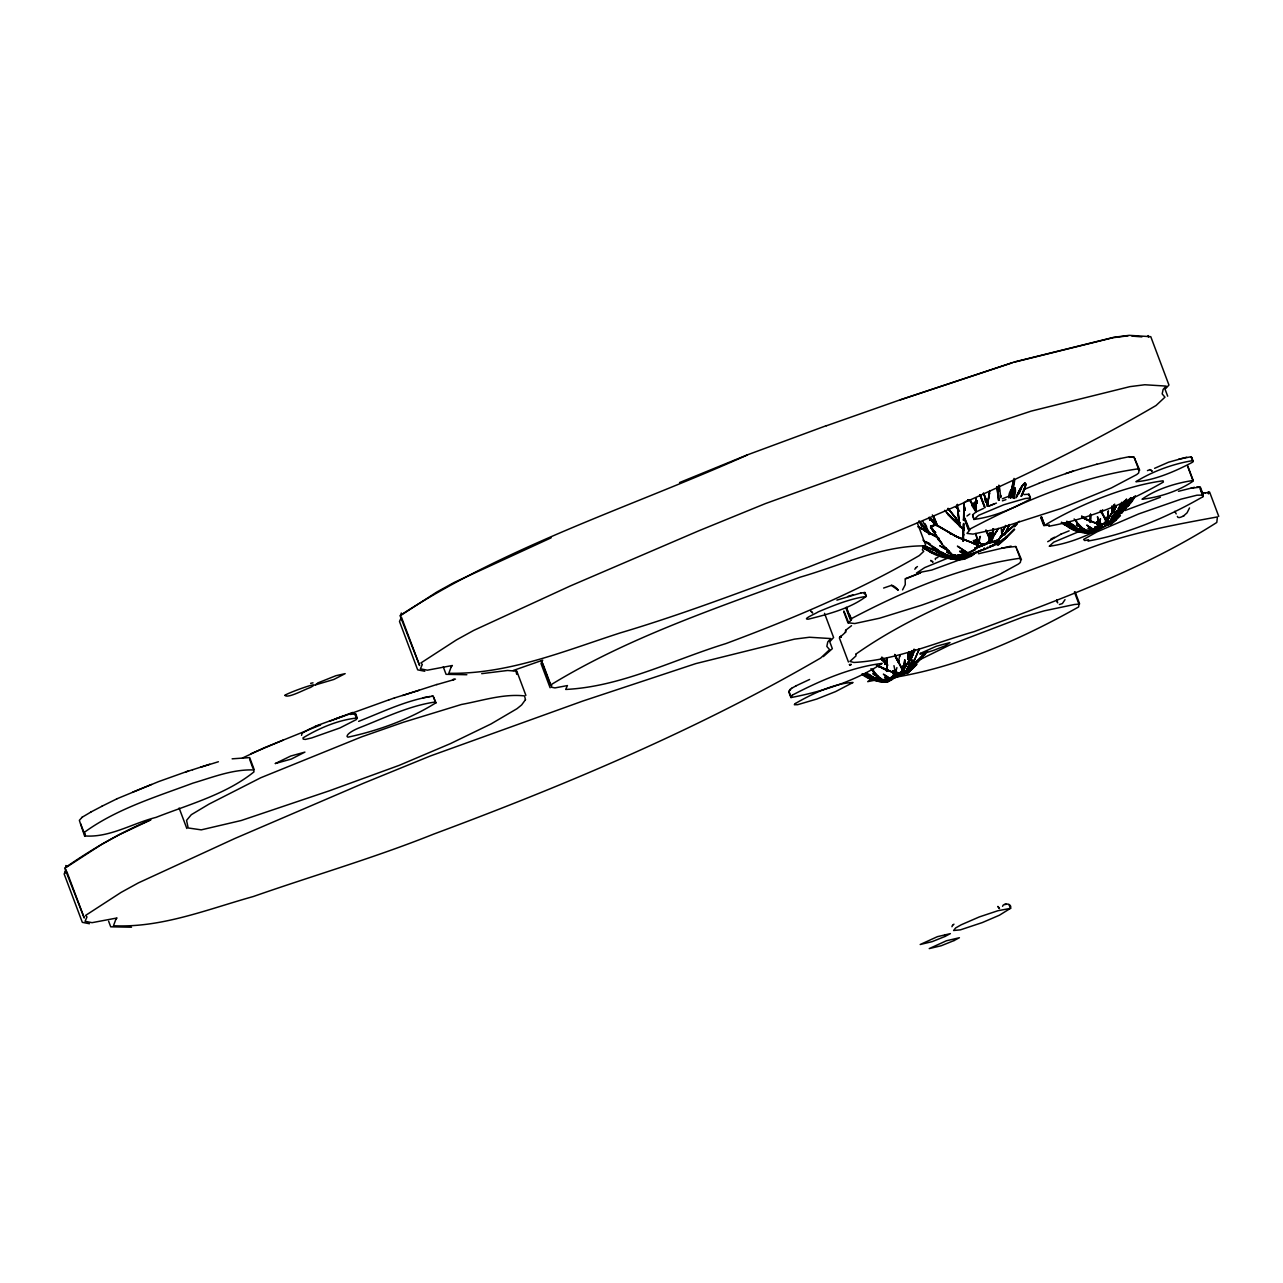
<?xml version="1.0" encoding="UTF-8"?>
<svg xmlns="http://www.w3.org/2000/svg" width="1283" height="1283" viewBox="0 0 1283 1283"><rect width="100%" height="100%" fill="white"/><g stroke="black" fill="none" stroke-linecap="round" stroke-linejoin="round"><path stroke-width="1.5" d="M1066.077 524.138C1067.28 528.436 1077.896 532.365 1083.606 532.637M895.823 677.071L891.076 678.915A86.971 54.303 -26 0 1 886.441 680.551L893.433 678.13A84.037 52.475 -26 0 0 896.833 676.799M908.989 652.213L908.861 664.145M978.704 551.209L976.315 552.107M1099.403 527.874L1093.709 530.12M908.508 655.292L908.54 652.213L908.364 658.58M975.994 511.564L976.106 497.788M1090.47 522.245L1090.614 514.178L1090.229 522.438L1090.55 514.226L1090.518 515.285M886.906 671.201L887.098 657.714M963.453 541.041L963.758 523.737M1016.489 548.049L1015.462 546.59M1134.749 458.608L1133.514 457.021L1129.088 456.78M886.569 671.378L887.13 659.029M962.875 541.33L963.357 523.929M963.084 540.159L963.661 523.48M963.741 519.647L964.126 502.407L963.485 520.385L963.533 519.054M963.838 520.224L964.287 502.391M1148.221 336.771L1148.109 335.585L1148.878 336.836M908.22 659.302L908.139 653.56L908.733 659.205L911.604 652.165M908.701 659.27L908.733 658.291M886.938 664.241L887.034 663.135L886.665 671.394M849.587 664.931L851.11 664.69M1002.568 906.295C1003.017 903.024 1012.095 902.863 1010.683 908.284M1080.911 530.12C1094.72 536.695 1067.761 526.206 1062.356 522.582M1008.791 497.836C1008.262 488.422 1018.83 481.189 1014.324 497.05M908.22 659.542L908.653 652.213M908.572 653.015L909.326 667.449L907.546 669.999M951.938 926.711L952.563 925.316M961.576 554.978L958.738 556.116L953.798 555.699L948.329 551.722L938.13 539.293L930.592 527.265L930.961 525.918L936.045 524.522L955.627 536.134L976.908 544.553L976.972 546.638M899.559 656.768L899.88 655.421L898.132 662.541M1102.129 512.655L1102.338 511.564M1111.8 511.66L1111.928 509.624M1112.249 511.676L1112.377 509.64M877.347 679.076C890.45 684.914 865.72 679.621 862.128 673.976M1082.595 530.569L1083.413 530.504M998.864 539.967C997.244 544.184 999.505 537.048 1002.392 535.845L1017.018 522.758M975.08 552.348L973.572 554.673L970.525 555.892M904.451 665.957L903.697 671.843L904.788 660.104L903.521 671.747L906.856 670.72A36.405 16.487 6.7 0 1 903.697 671.843L902.703 671.987M992.914 532.028L993.186 528.676L992.16 542.132L986.098 543.671M1102.819 523.961A35.299 15.989 6.7 0 0 1105.513 523.368L1107.261 522.887L1108.191 511.099M1107.887 517.049L1108.352 511.147L1107.261 522.887L1102.867 523.817M904.643 660.039L904.419 665.973L904.82 660.087M845.433 632.343L845.609 630.306L851.527 625.687M1107.935 517.033L1107.101 522.79L1107.903 522.534A75.039 17.946 28.5 0 0 1109.394 522.614L1124.373 509.014L1134.124 496.81M901.949 672.324L902.43 666.406L901.949 672.324A35.299 15.989 6.7 0 1 899.255 672.917M963.517 529.141L963.565 527.313M990.139 533.006L989.177 542.966L990.059 532.83L989.033 542.757L984.574 543.992M1090.518 519.022L1090.213 519.182M899.303 672.773L901.869 672.212L902.414 666.406M907.338 671.827L907.482 673.302A21.474 3.416 49.9 0 1 906.728 673.511L906.873 671.907L901.692 674.826A21.474 8.949 8 0 0 904.547 673.735L907.289 671.795L902.59 674.409A21.474 11.659 27.8 0 0 905.413 673.463L907.979 671.506M997.067 543.334L997.757 545.018A37.319 5.95 49.9 0 0 998.623 544.65L999.698 542.051M1013.875 481.895L1013.185 481.333L1010.266 497.579M1109.859 523.48C1110.02 526.11 1113.82 517.562 1112.842 515.173M1110.292 524.555A21.474 3.416 49.9 0 0 1111.046 524.346L1111.174 523.127M902.831 672.084L903.312 666.166L902.831 672.084L901.869 672.212M989.033 542.757L990.46 542.388L991.502 532.445L990.684 542.565L991.727 532.589M1013.618 496.89L1013.795 487.508M1106.267 523.031L1107.021 517.306M980.42 536.39C978.368 539.389 978.704 545.131 983.339 543.976M1103.653 523.721C1107.197 521.572 1100.381 526.11 1099.515 523.095A1.732 1.379 -41.7 0 1 1099.515 522.277L1100.477 518.669L1099.723 522.935L1102.113 523.961M1011.822 497.243L1014.725 480.163M993.379 532.108L991.871 541.971L990.46 542.388M1013.939 480.131L1011.068 497.179M1014.42 487.7L1012.143 489.545L1012.175 488.374M903.521 671.747L904.274 665.893M993.154 531.964L991.871 541.971L997.949 540.079L996.314 540.736A63.669 28.835 6.7 0 1 992.16 542.132M906.247 673.046L907.37 672.067M1013.073 488.534L1011.341 489.416L1012.736 488.615M972.658 514.788L973.893 519.487M974.102 519.407L978.544 515.349L1003.835 504.748L1025.245 498.51L1029.72 498.029L1029.976 499.263C1012.784 508.758 993.732 516.824 974.102 519.407L972.658 515.541M1011.613 489.288L1012.079 488.47M1014.645 488.149L1014.677 488.133M1021.493 496.232C1031.115 476.362 1022.022 481.895 1016.601 496.842M886.858 680.231L887.499 679.397L886.377 680.215M996.49 543.495L996.586 544.281M1090.919 530.841L1089.54 531.435M894.796 677.312L893.706 677.28L894.844 676.991M954.44 557.913L958 555.699A37.319 15.749 -64.4 0 0 959.059 555.058M1012.191 492.095L1013.859 481.895M945.17 934.617L945.09 935.451A2.39 1.957 77.6 0 1 945.09 934.649M1085.161 532.108L1084.263 532.477L1086.733 531.162A17.497 4.394 -47.3 0 0 1087.984 530.408A21.474 9.061 -64.4 0 1 1087.278 530.809L1085.594 531.723A17.224 4.33 -47.3 0 1 1084.151 532.22L1087.326 532.718L1084.392 532.493A21.474 7.73 -72.5 0 0 1085.979 532.798L1087.326 532.461M1098.36 528.355L1097.687 528.371M1134.701 458.849L1139.063 470.444L1138.63 473.01L1136.754 474.55L1111.319 487.973L1060.945 508.533L997.901 528.772L972.979 534.113L966.949 533.391L969.772 530.12L964.688 517.915M1191.426 458.159L1191.586 457.261L1192.885 462.024C1175.693 471.23 1154.01 480.548 1135.904 481.702C1152.182 471.535 1173.031 463.804 1192.581 460.661L1193.03 461.174M1010.731 497.9L1014.019 478.431M1010.346 497.82L1013.313 480.868M1081.12 530.777L1064.633 523.56L1070.07 526.255L1065.483 524.522L1066.526 524.057M1013.378 497.628L1015.013 488.342M987.685 503.529L989.578 492.961L987.381 505.197M986.98 506.256L989.786 490.603M1109.33 522.79L1112.313 519.374A1.732 0.834 -67.9 0 0 1112.473 518.508M931.65 526.495C928.732 527.393 935.692 524.025 937.183 525.661L958.353 537.497L977.309 544.666C980.036 546.269 974.182 549.685 976.09 548.771M1012.576 493.955L1012.928 492.095M935.515 524.378L931.041 526.72M930.64 526.848L930.961 525.918M910.433 660.071L913.865 649.406L910.272 660.569M1011.036 494.388L1011.469 491.934M1065.788 524.635L1075.154 530.2L1084.007 532.269M65.609 873.033L65.401 871.414L66.075 872.392M1065.483 524.33L1066.333 524.106M1113.307 516.921L1110.196 522.47L1110.629 521.491M1010.956 497.772L1011.533 494.516M1112.249 521.491L1111.848 522.678A24.65 4.025 21.6 0 1 1111.158 523.063L1108.977 524.506A21.474 11.659 27.8 0 1 1106.908 525.276M1101.696 513.585L1102.658 509.736M911.379 651.956L908.508 658.804L911.812 650.625M790.055 689.308L788.756 691.826L790.937 697.631M898.501 661.531L898.758 660.52L898.693 661.483M915.42 649.839L911.876 656.126L912.229 655.036C913.849 658.564 898.629 669.758 904.788 671.586M1113.836 511.628L1115.809 506.079L1115.44 507.17C1116.354 509.351 1100.14 524.122 1110.292 522.518A77.654 18.571 28.5 0 0 1111.88 522.245L1109.923 523.207M979.522 539.838L979.266 540.817A3.079 2.47 -41.4 0 0 979.266 542.212L981.222 544.265L985.745 543.527M1099.884 521.539L1099.723 522.117A1.796 1.443 -41.4 0 0 1099.723 522.935L1099.788 521.283L1099.515 522.277M896.913 667.625L895.935 671.234A1.732 1.379 -41.7 0 0 895.951 672.051L897.298 673.078L899.944 672.645M910.657 660.633L914.298 649.439M913.576 650.866L913.977 649.406M980.084 536.663L978.897 541.089A2.951 2.374 -41.7 0 0 978.913 542.484L979.378 539.389L978.897 541.089M1090.422 531.274L1091.945 530.376M1107.582 522.646L1107.037 521.283A1.844 0.802 -55 0 1 1107.405 520.497L1115.809 506.079M908.877 665.027L908.893 667.465A1.732 0.834 -67.9 0 1 908.749 668.331L906.873 671.907M1134.477 497.002C1130.018 508.421 1115.007 512.206 1110.934 523.111M931.041 519.118L935.034 522.438L932.18 519.519L929.373 519.23M997.533 540.656L995.704 541.586A128.316 30.68 28.5 0 1 993.443 541.827M865.047 675.644L873.162 679.749L883.762 681.674L881.229 681.786L883.714 679.765A21.474 9.061 -64.4 0 0 884.34 679.397M922.605 546.911L925.925 549.316L922.766 546.253M895.935 671.234C896.32 669.357 896.015 673.174 896.159 671.073A1.796 1.443 -41.4 0 0 896.159 671.875L898.533 672.917M911.988 654.619L912.983 651.171L910 660.537M998.302 540.752L997.244 541.394A132.791 31.754 28.5 0 0 999.425 541.169M955.659 559.452L956.027 558.73C960.325 559.212 955.514 560.062 953.654 559.131C945.924 558.362 938.178 556.694 931.394 552.7C906.696 538.748 952.387 564.247 954.889 557.319M1070.808 527.505C1050.552 517.257 1075.876 531.996 1079.244 529.959M884.388 681.69L891.605 679.557M959.139 558.987L958.465 559.709L971.472 555.331M1009.753 496.393L1011.549 490.282L1009.256 496.906M1087.952 532.734L1095.169 530.601M1028.517 495.398L1028.79 494.58M1105.369 525.372L1105.144 526.11C1087.952 535.604 1068.899 543.671 1049.269 546.253L1053.712 542.196L1079.003 531.579M996.955 544.826L998.382 542.132M864.213 593.788L864.469 592.971M974.487 508.228L974.422 502.904L976.812 501.172M891.043 679.878L893.577 677.536M911.155 658.436L912.357 654.763M1070.343 526.928L1069.717 526.543M912.341 656.222L912.646 655.084M938.13 539.293L938.739 540.175M1087.904 530.633L1083.477 530.168L1074.128 518.925M886.104 680.664L889.151 679.252M968.376 554.577L966.516 555.555L967.286 554.817M1113.371 512.959L1115.889 505.598M909.855 660.36L913.079 651.203M1025.903 484.172L1021.284 496.104M1116.771 511.468L1117.044 510.698L1116.723 511.564M1065.018 599.658L1062.372 603.555L1059.421 604.518M1189.517 507.94L1187.064 512.831L1183.295 516.167C1186.134 514.114 1177.922 520.016 1177.345 516.391M862.32 674.088L873.162 679.749M933.96 553.406L937.199 554.737L922.958 546.895M1021.172 496.313C1030.393 478.174 1023.481 479.184 1015.847 497.964M1069.589 527.121L1070.214 527.313M872.232 669.662C873.065 673.719 882.014 681.914 883.506 679.621M1024.251 483.418L1023.738 484.06L1025.053 483.049M1115.312 517.322L1121.855 502.198L1119.321 508.084L1121.31 503.433M789.221 691.12L791.579 688.329M888.381 679.332L886.024 679.509M66.075 869.617L64.15 873.98L82.32 922.349L89.441 923.728M541.971 661.386L541.009 663.568L550.102 687.752M911.363 666.919L919.398 648.781L911.748 666.278L908.621 668.635A1.684 0.834 -46.5 0 0 907.947 669.277L907.482 670.095M1004.669 535.043L1009.368 524.522M1114.927 517.963L1120.524 505.406M908.556 658.869L910.016 655.597M958 556.164L958.882 555.395M914.474 659.895L911.523 666.262L911.988 665.38M1118.054 510.939L1115.087 517.306L1115.552 516.424M913.159 660.504L911.315 664.947M1009.609 524.747L1005.92 532.621M1006.321 531.082L1005.535 532.589L1009.224 524.747M998.399 539.453L1001.526 536.102A2.855 1.363 -68 0 0 1001.782 534.642L1001.702 528.949M880.828 681.449L881.998 681.257L880.828 681.449A21.474 7.73 -72.5 0 0 882.415 681.754L888.109 679.926M959.668 557.672L955.755 559.099A37.319 13.439 -72.5 0 1 953.67 558.843L953.365 557.929L957.038 556.277A30.295 7.602 -47.3 0 0 959.187 555.01M942.251 543.992L939.044 539.501M1075.795 520.706L1077.928 524.282L1075.844 520.834M908.011 671.089L908.059 670.255M880.635 681.417L885.847 680.631L885.062 680.904M958.898 557.512L952.82 558.554L954.167 558.233M840.814 637.234C837.735 636.432 842.546 638.068 840.221 636.56A1.748 1.315 76.1 0 0 840.702 637.186M1110.501 524.218L1110.821 522.566M1086.14 530.537L1085.466 531.771M850.148 664.674L849.346 664.61L851.27 664.369M1085.899 531.002L1087.487 530.665M902.735 669.983L894.668 654.587L902.735 669.983A1.716 1.139 -36 0 1 902.767 670.656L900.393 672.757L902.286 670.993A1.812 1.203 -35.4 0 0 902.334 670.063L896.031 657.137L898.196 661.483M986.21 530.136L990.508 538.956A2.919 1.941 -36 0 1 990.572 540.111C987.702 544.217 983.772 546.35 989.899 540.255A3.047 2.021 -35.8 0 0 989.818 539.101L985.633 530.264M1105.721 522.309L1105.85 522.037A1.812 1.203 -35.4 0 0 1105.898 521.106L1100.798 510.538L1106.299 521.026A1.716 1.139 -36 0 1 1106.331 521.7L1103.957 523.801L1106.106 522.229M1004.733 527.056L1002.52 531.916M1113.099 512.318L1114.542 509.495L1113.115 512.302M883.089 680.038L881.565 679.332M956.91 556.164L958.337 555.427M991.101 542.468L995.688 542.244A37.319 4.635 10.2 0 0 997.404 541.843L998.639 541.121M1086.669 531.13L1081.361 528.42L1086.877 530.649M948.426 557.736L949.34 557.864M996.699 542.677L998.896 540.961M905.83 671.57L908.717 665.925L905.766 671.522L904.451 671.586A75.039 17.946 28.5 0 0 905.83 671.57L908.813 665.973M1112.281 516.985L1109.394 522.614L1112.313 516.969M909.166 665.893L906.712 671.474A77.654 18.571 28.5 0 0 908.316 671.185L906.616 671.426L909.631 665.829M1023.321 484.493L1016.697 496.81M880.635 680.856L863.796 674.345M1097.19 529.254L1094.607 530.921M904.323 668.571L903.36 670.303L912.614 654.891L911.956 656.126M997.757 529.27C997.212 531.755 986.787 541.891 994.02 541.699M997.885 529.205L991.759 539.405L992.657 541.843M1107.742 519.952L1106.94 521.347L1116.194 505.919L1115.488 507.138M906.712 671.474L909.743 665.861L906.616 671.426M1084.376 531.9L1086.653 530.649M952.74 557.544L951.2 558.073L948.666 556.341M1088.369 531.852L1085.097 531.723M1113.355 516.905L1110.196 522.47L1111.992 522.213M851.511 619.545L850.789 618.951C903.457 591.222 960.245 566.749 1019.472 558.33L1020.803 559.885L1020.37 562.435L1018.494 563.991L999.601 574.351L953.51 593.869L921.419 605.255L879.641 618.198L854.735 623.554L848.688 622.832L851.511 619.545L849.651 614.573M914.811 569.251L915.773 568.128M866.009 672.821L876.417 679.445L880.523 680.503M1084.087 531.547C1078.394 532.589 1053.183 511.757 1077.848 528.756M453.701 679.814C450.558 680.327 454.872 678.418 455.481 679.172M866.169 596.419C850.276 608.511 828.128 614.204 808.402 619.16C801.266 619.577 815.924 613.595 818.185 611.879C833.661 605.416 849.522 598.888 866.169 596.419L864.71 592.538M1110.837 521.924L1111.736 521.507M1085.643 531.467L1085.578 530.986M1000.05 537.689L1000.788 536.134A2.967 1.427 -67.9 0 0 1000.932 535.62M912.63 654.875L903.841 669.437A1.844 0.802 -55 0 0 903.457 670.239L904.066 671.602M1081.777 530.424L1083.91 531.531M1111.912 508.87L1114.686 504.155L1111.88 508.902M1082.018 530.472L1083.526 530.537L1077.736 530.248M953.654 559.131L954.087 558.426L949.244 555.78L954.584 558.859M1083.477 530.649L1083.606 531.13A21.474 7.73 -72.5 0 1 1082.884 530.729L1083.012 530.344M992.817 537.208L992.24 538.138A3.159 1.379 -55 0 0 991.759 539.405L991.599 539.501A3.047 1.315 -55.1 0 1 992.24 538.138L998.222 528.339M1112.072 508.501L1113.965 505.39M1113.836 520.305L1113.067 521.09L1113.612 520.273M955.065 555.972L956.91 555.411M879.673 667.048L878.679 666.39L895.021 673.318L894.139 675.868L894.989 673.527A1.652 0.898 -38.1 0 0 894.604 673.174L876.497 665.059M992.4 538.042L992.978 537.128M1083.413 531.916L1082.627 531.13M1107.903 519.615L1107.309 520.545M922.974 540.111L938.723 551.321L948.746 556.726L951.312 556.79L923.92 546.414M1083.125 531.852L1081.617 530.537M877.54 679.733L863.972 674.088L875.359 678.675L874.477 678.386M955.61 558.875L956.942 558.779A37.319 22.404 -51.4 0 0 961.208 557.977L965.65 556.437M1085.659 532.67L1087.054 532.237L1086.14 532.301M936.205 525.597L929.245 517.466M943.695 553.839L942.123 553.454L946.469 554.673M1079.757 530.023L1077.303 529.398L1081.361 530.456M1135.359 495.767L1121.599 513.264M1120.075 511.5L1130.243 498.734M1132.151 500.627L1121.342 512.975L1132.889 499.023M945.587 547.649L946.485 548.322M454.278 679.573L453.492 679.653M839.74 637.491L845.689 632.134L845.705 630.242M950.382 556.164L952.387 558.169M953.125 558.41L949.725 557.111L951.312 556.79M878.935 680.615L878.214 679.381M1082.515 531.675L1083.574 531.723L1081.2 530.601L1086.877 532.637L1080.286 530.104L1082.788 531.274M959.459 526.206L957.182 504.588M996.217 541.859L998.511 541.634M892.246 679.124L893.626 678.21M1095.81 530.168L1096.74 529.237L1094.64 530.039A86.971 54.303 -26 0 1 1090.005 531.611L1094.656 529.959M917.778 661.932L925.251 653.528L913.801 665.765M1123.844 502.631L1124.469 501.878L1117.846 508.95M1117.91 512.895L1131.109 497.9M953.301 554.641L951.473 554.593L944.24 546.35M1068.306 522.935L1080.462 530.745M1079.741 529.382L1085.081 532.365L1078.41 529.237M900.682 674.184L899.992 675.002M901.051 671.827C904.194 671.025 897.908 673.816 901.708 671.522M1130.756 497.708L1116.13 513.505M355.134 715.577L355.599 714.118L356.578 719.442L339.915 727.958L311.721 737.917L305.322 739.425L303.237 739.12L302.98 737.901C319.21 728.119 337.974 720.036 357.043 717.983M1126.426 499.119L1120.829 506.288L1125.159 500.771M927.513 651.01L914.025 666.053M1126.731 499.36L1121.037 506.496M948.714 555.812L945.523 555.154L932.308 546.237M942.203 553.342L924.225 545.965L947.431 555.651M913.079 666.23L925.941 652.406M925.091 653.608L924.61 654.282M1097.398 526.688L1098.761 524.442L1081.713 517.049M869.585 674.81L868.832 674.297L876.898 679.701M1111.8 521.556L1113.307 521.09M907.69 669.068L907.402 670.48L925.476 652.277M1124.694 500.643L1119.161 507.33L1124.133 501.685M1115.264 514.339L1122.93 507.282L1129.81 498.718M1123.507 510.009L1133.627 497.612M82.016 817.367L79.338 820.35L84.678 836.243M924.915 653.336L919.943 658.965M999.698 538.186L998.88 539.068M1084.263 532.477L1083.766 531.868M897.346 676.799L893.257 678.611A21.474 18.09 -32 0 1 889.007 679.653L891.877 677.937M936.382 524.795L932.388 514.9M1110.613 522.935L1109.266 523.945M964.88 556.181C962.843 558.795 950.495 558.009 958.241 557.768M987.14 542.645L988.327 542.164L987.236 543.206M883.859 680.984L882.399 681.225A23.559 6.848 -52.7 0 0 883.618 681.337M1088.433 531.996L1091.24 532.317L1087.198 532.381A23.559 6.848 -52.7 0 1 1085.979 532.269L1087.423 532.028M902.558 589.907L905.269 584.631L905.189 579.114L920.665 572.747L905.381 578.649M830.502 640.907L833.597 637.507L824.52 613.322M924.337 545.868L922.349 549.782L923.728 551.401L919.286 555.571C857.958 591.255 792.22 618.871 725.809 643.617C673.078 659.831 621.421 686.694 565.675 689.452L567.439 685.571L554.946 687.913L551.465 687.223L551.738 684.288C628.878 637.314 715.898 608.238 800.335 577.109C840.782 565.482 881.629 545.596 924.337 545.868L928.555 547.905M1165.846 388.428L1168.941 385.028L1150.771 336.675L1129.168 335.344L1113.965 337.269L1014.741 361.87L900.602 399.671L826.348 425.796M1202.845 495.11L1202.652 496.874C1167.61 517.033 1128.126 533.872 1088.064 541.057L1088.642 539.806L1084.648 540.56L1083.606 539.405L1097.125 531.82L1138.743 513.906L1181.242 499.103L1197.039 495.19L1202.845 495.11L1199.942 487.364M951.2 558.073L952.531 557.576M880.042 681.225L877.251 679.172L879.529 680.182M1078.586 529.254L1079.741 529.221M975.834 548.146L976.668 547.135M951.713 558.201L953.285 557.897L948.313 556.132L953.221 557.848M1120.813 513.344L1126.137 507.892M1015.094 524.651L1000.179 536.984M1000.997 536.936L1019.392 521.235M911.636 666.326C938.21 642.526 905.028 673.687 909.118 668.267M917.393 661.803L916.415 662.333M1119.45 511.083L1118.728 511.853L1122.93 507.282M1112.441 519.84L1124.437 509.062M877.187 679.3L882.929 681.305C872.151 675.949 879.416 682.877 883.169 680.118A17.497 4.394 -47.3 0 0 884.404 679.365M880.523 680.856L879.689 681.065L880.956 681.048M977.021 500.963L974.246 502.679L974.374 507.09M954.632 557.56L954.376 556.277L955.194 556.982M881.469 680.631L882.079 680.519A17.224 4.33 -47.3 0 1 880.587 681.177M958.946 520.93L958.048 509.912M884.26 659.414L884.869 664.466L884.452 659.237M1122 508.26L1123.154 507.443M921.611 657.938L922.573 656.848M1120.765 506.224L1121.791 505.197M1123.667 507.218L1124.614 506.127M1006.401 536.791L1014.179 529.029M1006.866 537.304L1014.677 529.51M912.021 668.716L916.575 664.177M912.309 669.004L916.864 664.45M1115.873 520.048L1120.444 515.493M958.93 520.898L957.375 504.347M950.238 557.592L951.248 557.191M879.192 680.872L878.871 679.99M997.949 542.308L993.619 545.371A37.319 15.556 8 0 1 990.043 546.847M972.53 514.868L975.721 512.238M890.514 678.723L891.653 678.21M1047.698 541.715L1060.833 534.241M1094.078 529.767L1095.217 529.254M1014.388 526.736L1017.243 524.041M1082.21 530.825L1080.831 530.184M1113.869 519.904L1110.597 522.406M1094.928 529.526L1094.158 529.719M879.08 677.985A1.716 0.866 31.1 0 0 879.529 678.418L880.876 678.595M972.578 554.593L974.23 554.064M1111.254 522.646L1111.495 521.684M1014.356 526.271L1015.591 524.972M998.11 542.035L992.4 545.387M998.783 542.34L995.079 544.922A37.319 20.271 27.8 0 1 991.551 546.237L989.883 546.606L991.615 545.628M998.912 544.024L1007.155 536.647L998.623 544.65M907.37 672.645L912.181 668.347L907.225 672.998M907.642 672.934L912.47 668.619L907.306 672.837M1110.95 523.689L1115.745 519.39L1110.789 524.041M1111.206 523.993L1116.034 519.679L1110.886 523.881M998.35 543.848L1006.562 536.519M998.799 544.377L1006.834 537.336M907.578 673.142L912.405 668.844M1111.142 524.186L1115.969 519.888M983.612 548.787L984.157 548.306M1010.459 908.364L999.441 915.212L982.265 922.589L960.454 929.838L953.606 930.496L955.594 927.978L961.272 924.754L979.394 916.896L997.933 910.722L1010.459 908.364L1009.015 904.483M823.317 656.607L832.346 648.669L829.54 641.227M999.858 538.058L1002.392 535.845M926.855 528.58L926.15 527.105L930.48 534.305M898.709 675.724L899.415 675.371L897.924 676.237M1115.52 514.515L1118.696 511.773M919.703 521.588L929.79 534.097L919.189 520.914M952.515 925.364L953.959 924.161M1113.403 520.69L1114.221 520.016M935.147 525.052L931.105 526.688M909.679 668.17L908.861 668.796M1113.259 519.214L1111.527 520.337M960.181 555.924L968.457 553.406A37.319 30.984 -60.4 0 0 973.22 550.856L975.176 549.525L963.549 554.513M884.997 679.91L889.841 678.434A21.474 17.834 -60.4 0 0 893.497 676.349L886.97 679.076M1088.561 530.954L1093.405 529.478A21.474 17.834 -60.4 0 0 1097.061 527.393L1089.62 530.344M1112.682 519.31L1112.185 519.679A1.684 0.834 -46.5 0 0 1111.72 520.08M997.773 541.683L997.019 541.57M1108.063 522.951L1109.33 522.951A21.474 2.662 10.2 0 0 1110.549 522.614L1110.116 522.55M984.959 548.322L983.836 548.354M915.517 567.952L917.441 566.557M969.05 529.526C1021.701 501.797 1078.506 477.308 1137.732 468.904L1139.063 470.444M966.965 516.023L969.852 513.954M1101.905 527.04L1102.658 526.704L1099.355 528.179A21.474 14.819 -0.1 0 0 1103.444 526.912L1111.046 522.774M994.983 544.04L995.8 543.447M976.267 511.131L970.237 500.194L967.767 499.969M962.475 556.95L963.052 556.774M886.441 680.551L889.295 680.728L886.537 680.391M435.691 702.94C409.293 719.41 378.357 730.652 347.901 737.18L347.068 736.49C346.843 733.764 353.835 729.819 360.956 727.14C385.076 717.662 409.165 705.778 435.001 702.042L435.691 702.94L433.51 697.134M994.068 544.601L990.38 546.75M1107.454 524.426L1106.7 524.923L1108.688 524.266M903.89 673.383L895.775 677.135M904.29 673.527L899.88 675.868A21.474 14.819 -0.1 0 1 897.875 676.59M950.495 533.824L949.388 532.814L951.088 533.936M1082.9 518.027L1098.184 524.218A1.652 0.898 -38.1 0 1 1098.553 524.571L1097.879 526.768M1083.253 518.091L1082.259 517.434L1083.109 517.899M809.621 679.461L796.118 685.78M81.711 817.479L90.868 812.075M967.735 500.017L969.788 499.953L967.879 500.675M989.818 546.446L991.198 545.628M971.889 555.86L964.816 558.955A37.319 28.867 -85.6 0 1 960.374 559.677L958.93 559.709M1095.409 530.905L1091.272 532.718A21.474 16.615 -85.6 0 1 1087.824 533.167M891.845 679.862L887.708 681.674A21.474 16.615 -85.6 0 1 884.26 682.123M982.906 549.685L974.31 553.711A37.319 31.45 -32 0 1 968.841 555.17L967.045 555.491M1101.536 527.072L1097.751 528.949M897.972 676.029L890.145 679.076M911.074 663.985L949.869 644.948L1023.802 616.722L1044.426 610.804L1074.48 604.485L1078.955 604.149L1078.65 606.923C1022.471 638.405 961.047 665.973 897.202 676.927M1050.889 539.085L1054.53 537.24M958.369 555.17L953.894 557.287M1087.503 530.504L1086.364 531.13M958.642 557.72L957.166 557.528M903.376 673.88L902.206 674.168M1106.042 525.372L1104.166 526.271M901.452 674.89L902.366 674.457M791.467 688.362L796.246 685.747M1005.936 499.632L1002.392 500.851M974.422 502.904L977.149 501.445M90.628 812.155L102.063 806.205M308.578 729.594L302.066 733.202L301.553 735.335M947.576 514.307L963.581 529.815M958.096 555.106L954.023 556.726M975.16 548.194L978.769 546.911A137.89 99.529 -11.8 0 0 985.745 544.217L983.788 545.05A37.319 17.096 -15.9 0 1 978.608 547.199L974.984 548.45M1087.342 530.472L1084.584 531.499M1097.19 526.383L1099.339 525.838A21.474 9.847 -15.9 0 0 1103.316 524.138L1103.508 524.089A80.637 58.2 -11.8 0 1 1099.435 525.677L1097.334 526.415M892.583 675.852L895.775 674.794A21.474 9.847 -15.9 0 0 899.752 673.094L898.212 673.591M1100.91 527.858L1096.821 529.654A21.474 18.09 -32 0 1 1092.587 530.697L1089.668 531.707M318.409 682.7L314.976 685.042L333.837 679.461L345.159 673.639L335.921 675.708L318.425 682.684M952.018 558.201L953.702 557.335M1083.798 532.269L1084.905 532.076M880.106 681.016L881.918 680.583M870.628 679.332L867.709 681.658L873.98 680.391M967.141 555.764L968.585 555.026M1093.485 530.424L1089.171 532.14A21.474 12.894 -51.4 0 1 1088.321 532.349L1091.272 532.718L1088.465 532.397M889.921 679.381L885.591 681.097A21.474 12.894 -51.4 0 1 884.741 681.305M956.011 519.086L959.604 522.871L948.506 509.062M1083.927 531.948L1084.712 530.713M882.56 658.355L884.629 660.553L881.806 657.072M880.346 680.904L883.201 679.733M101.854 806.269L116.865 798.844M242.471 758.012L264.506 747.668L320.558 724.991M308.513 729.61L315.442 726.274M974.936 548.13L985.905 544.04L982.794 545.131M1099.21 525.693L1103.605 523.993L1101.792 524.635M893.626 675.339L899.944 673.046A80.637 58.2 -11.8 0 1 895.871 674.633L893.754 675.371A77.91 56.227 -11.8 0 1 892.711 675.724M983.949 508.228L976.924 511.532M986.868 547.937L988.006 547.039M988.856 547.568L985.633 549.028A37.319 25.74 -0.1 0 1 980.453 550.76M959.716 522.967L948.089 508.357M150.159 820.029C119.896 832.747 91.59 849.346 64.663 868.046L84.245 917.986L66.78 871.478M150.881 819.869L119.03 834.832L101.501 844.487L65.818 867.645L65.93 865.528L66.604 866.49M992 545.628L993.074 545.131M1107.79 524.635L1106.507 525.196M977.582 551.802L979.234 551.032M551.113 537.834L454.374 582.354L436.845 592.008L401.162 615.15L401.274 613.049L401.948 614.012M116.673 798.892L158.643 781.588L188.617 770.891M250.794 753.779L283.174 740.115M974.791 502.728L976.988 501.797M961.609 556.87L962.555 556.453M1147.451 470.62L1150.033 469.626L1152.166 471.278A4.779 4.635 -87 0 0 1150.033 469.626L1149.873 469.658M1107.261 522.887A36.405 16.487 6.7 0 0 1110.437 521.78L1108.464 522.614M1106.892 524.811L1108.528 524.089M903.328 673.751L904.948 673.046M962.891 558.634L931.699 570.069L916.479 573.036L924.738 567.583L949.356 557.512M1099.387 528.115L1100.14 527.858M358.631 721.367C382.911 711.857 407.144 699.86 433.141 696.124L436.028 702.811M1023.513 489.657L1038.989 483.322M937.969 557.335L935.339 558.458L935.419 559.58M971.728 505.261L975.449 511.147M1060.768 534.241L1069.124 530.857M985.809 544.024L978.672 546.799L977.309 539.229L978.769 546.911L977.438 539.181M1103.252 524.106L1099.387 525.613L1097.478 516.664L1098.44 521.171M1038.909 483.322L1043.159 481.606M329.298 721.335L388.765 699.893M679.557 482.552L746.898 455.048L826.46 425.619M747.075 455.112C631.011 507.058 506.977 545.564 400.007 615.567L419.605 665.492L401.419 617.139L399.494 621.501L417.681 669.854L424.785 671.25M132.855 792.06L151.458 784.49M318.425 725.071L343.042 716.155M993.956 504.011L988.263 506.288L996.426 503.08M1124.983 510.538L1160.361 497.275M972.338 550.664L975.144 549.541M1097.318 527.217L1095.682 527.874M892.102 676.831L893.754 676.157M895.518 677.248L896.56 676.815M315.41 726.274L318.457 725.071M1087.727 531.066L1089.379 530.392M884.147 680.006L885.815 679.349M965.586 555.908L956.027 558.233M1057.689 602.914L1056.807 599.786M1002.328 498.782L1010.058 495.815A14.321 13.888 -87 0 1 1014.195 498.253M891.332 585.353L898.276 590.244A14.321 13.888 -87 0 0 891.813 585.24L883.618 588.047M973.589 506.737L969.274 499.841M983.692 549.22L985.296 548.611M1100.862 527.457L1102.658 526.784M1103.252 526.671L1100.381 527.634M889.039 679.557L890.482 679.012M897.298 676.414L899.094 675.74M1095.826 529.622L1096.997 529.173A84.037 52.475 -26 0 0 1100.397 527.842M893.962 665.652L895.871 674.633L893.802 675.275L892.792 670.865M895.005 670.143L895.807 674.569L900.233 672.934M334.655 719.138L352.777 712.434M983.163 545.099L986.226 543.992M965.506 555.972L962.074 557.223M975.898 552.492L970.718 554.144M1103.797 523.977L1102.001 524.619M1090.069 531.563L1091.673 530.97M966.74 501.076L965.602 501.493M1043.127 481.59L1073.262 470.989M973.957 506.881L975.962 511.227M989.658 546.526L990.861 546.109M185.602 771.997L192.755 769.672M388.669 699.989L394.683 697.792M898.437 673.575L899.88 673.062M975.288 539.951L976.555 545.516L975.288 539.838L976.138 543.751M513.2 670.512L542.789 660.152M975.24 548.017L976.956 547.424M931.105 519.823L929.967 520.208M973.46 540.592L974.439 544.217M1096.34 521.989L1097.061 524.843M892.824 670.849L893.802 675.275M929.79 519.872L931.634 519.262L929.566 519.583M931.153 526.142L935.74 534.722M973.508 540.464L974.374 544.249M966.757 555.555L968.665 554.914M900.329 399.895L1012.095 362.832M1065.612 473.587L1081.697 468.487M999.393 500.274L997.276 486.963M836.869 600.123L860.781 593.019M1098.28 526.222L1095.073 527.201M436.974 684.448L402.654 695.53M209.754 764.219L192.594 769.752M200.725 767.218L218.399 761.749M1096.372 526.655L1095.137 527.056A77.91 56.227 -11.8 0 0 1096.275 526.784M960.983 558.907L958.481 559.693M1089.042 532.686L1087.567 533.151M885.462 681.642L884.003 682.107M419.124 690.286L394.474 697.936M847.871 596.451L852.906 594.863M1089.909 531.547L1092.859 531.771L1090.149 531.419M963.02 535.797L963.036 534.45M884.789 680.808L889.424 681.097L885.334 680.583M995.4 540.801L997.933 540.079M1109.17 522.101L1110.645 521.684M907.065 670.64L905.59 671.057M980.372 550.263L982.04 549.765M954.905 557.079L953.028 557.544M1085.482 531.627L1084.472 531.852M1081.537 468.568L1096.885 464.205M1186.711 457.197L1168.54 462.217L1154.588 468.327M436.685 684.625L453.348 679.83M1095.153 526.992L1096.179 526.704M1194.489 487.299L1178.5 491.293M1190.993 488.214L1199.797 487.203M1105.032 525.934L1105.272 525.87A21.474 8.949 8 0 0 1108.127 524.779L1110.068 524.234M1096.692 464.302L1120.123 458.496M1178.901 459.122L1191.346 456.7M978.432 553.743L1011.116 546.109M1014.003 362.239L1113.019 337.702L1128.078 335.793M1000.692 497.596L1000.628 495.414C1001.398 503.978 998.527 476.49 999.313 490.138M1110.453 522.951L1111.158 523.063M959.01 557.656L959.844 557.48M313.02 682.845L310.646 683.31M1119.915 458.592L1129.377 456.684L1134.012 457.053L1139.705 470.203M1001.654 548.033L1015.767 546.478L1021.46 559.629M1004.717 904.595L1006.129 904.307M999.152 541.089L997.164 541.426M429.965 696.493L422.7 697.84M987.862 534.915L988.391 536.021M960.422 555.202L961.977 554.898M885.126 679.477L886.04 679.3M961.175 557.464L958.754 557.72M885.366 680.728L888.477 681.032M860.701 593.051L864.934 592.457L866.394 596.322M955.322 557.8L956.46 557.624M961.849 556.758L963.276 556.533M1104.968 523.143L1105.994 523.063M350.179 714.439L354.333 713.925M232.127 758.83L249.672 757.595L254.21 769.688M1023.962 494.564L1029.046 494.196L1030.506 498.061M481.702 673.655L507.603 670.48L516.808 671.201L525.886 695.37M1205.074 492.993L1209.661 492.207L1218.754 516.375M997.853 541.618L996.522 541.763M1024.299 483.98L1025.197 483.803M1082.627 530.745L1087.647 532.14M904.964 671.859L906.247 671.618L909.262 665.925L905.766 671.522M990.091 542.452L991.438 542.324M996.57 541.602L993.459 541.715M907.129 672.116L907.594 672.019A24.65 4.025 21.6 0 0 908.268 671.634M900.907 674.986L900.762 674.794M993.523 542.244L994.325 542.18M1098.408 528.051L1097.446 528.003M985.745 544.217L984.847 544.168M1108.384 523.031L1106.395 522.999M903.97 671.923L905.766 671.891A21.474 2.662 10.2 0 0 906.76 671.667M1192.982 480.5C1175.485 483.098 1156.063 489.208 1142.03 499.215C1159.126 497.387 1178.516 491.181 1193.158 481.141L1187.561 466.082M908.252 658.307L908.348 659.221L908.492 653.56M992.641 542.292L990.684 542.324M1202.267 492.848L1205.619 492.768M945.796 549.044L945.154 548.354M1105.417 525.549L1104.743 525.437M900.907 674.265L901.885 674.2M1209.035 492.431L1208.378 491.774L1208.522 493.314M952.146 557.624L950.879 557.48M466.852 674.73L446.067 674.329L443.276 666.887M131.507 927.208L110.723 926.807L108.622 921.226M1110.805 522.069L1111.254 522.069M1104.567 522.919L1105.754 523.047M1131.943 336.098L1141.918 336.868M1196.734 487.059L1200.391 487.203L1203.294 494.933M354.3 713.925L355.808 714.038L357.267 717.903M431.938 696.092L432.996 696.172M988.84 542.18L989.722 542.308M988.584 542.067L989.61 542.292M957.455 558.153L964.816 558.955L957.599 558.121M957.423 557.464L964.752 558.265L957.551 557.447M1068.514 523.544L1067.761 523.047L1075.635 527.81L1068.049 522.678L1075.94 527.409M1072.877 526.238L1072.107 525.725M933.35 547.873L932.051 547.007M869.297 675.195L868.543 674.682M516.584 671.217L515.814 670.656L516.728 674.361M1090.213 531.82L1092.988 532.156L1090.261 531.803M1077.961 529.831L1080.174 530.248M955.53 555.234L954.295 554.962M85.368 835.971C109.953 837.607 132.614 823.269 156.109 817.351C189.21 804.329 226.097 794.385 254.002 771.853L253.537 769.944C232.608 769.207 212.673 777.306 192.899 783.143C155.933 796.919 116.577 808.915 84.55 832.186L85.368 835.971L80.588 823.718M1078.009 529.51L1078.923 529.719M1084.841 530.264L1083.702 529.863M1075.138 528.901L1072.38 528.115M1081.906 530.873L1072.46 527.954L1073.582 528.548M1083.413 532.621L1073.23 529.478L1061.538 522.438M937.167 554.817L951.377 558.795M871.542 679.252L879.849 681.578M1098.585 524.362L1082.435 517.674L1083.301 518.14M977.309 544.666L956.043 536.519L936.173 525.004M895.181 673.399L876.465 665.252M973.572 543.511L972.45 543.158M1073.23 529.478L1076.742 530.809M869.666 678.418L871.558 679.204M947.848 555.09L948.795 555.411M877.78 679.413L878.63 679.733M1073.47 527.088L1074.336 527.361M1080.254 530.408L1086.092 532.413L1074.673 528.067L1085.979 532.798L1074.529 528.436M1086.509 532.349L1079.677 530.28M1009.593 495.928L1014.212 498.478M1082.644 530.729L1086.926 532.253M1084.825 530.296L1078.137 523.865L1084.231 530.617L1083.782 529.735M880.876 679.108L879.529 678.418M1072.7 526.72L1076.293 528.019M1076.533 527.682L1068.418 524.747M1078.057 529.446L1068.322 524.843M937.248 554.641L939.942 555.667M879.208 680.215L877.7 679.557M1069.862 525.789L1063.014 522.694M1071.241 525.677L1072.941 526.383M1069.413 524.779L1076.196 527.618M1066.59 523.849L1075.074 527.393M944.609 510.345L964.175 529.847M1072.299 528.355L1073.454 528.853M926.534 542.356L929.934 543.848L926.454 542.116M1085.001 518.957L1089.492 521.058M954.087 535.412L961.769 539.02M885.928 670.015L881.437 667.898M1014.067 487.604L1014.917 488.005M930.367 533.696L936.045 536.502L918.772 526.8M939.3 538.411L918.099 526.944M870.9 668.764L873.723 670.095M1086.172 518.573L1081.794 516.391M1085.947 518.396L1081.585 516.135M948.201 555.571L946.838 554.898M864.036 673.992L866.506 675.211M1080.847 528.339L1086.188 531.034L1080.895 528.323M936.045 536.599L918.227 526.511M877.283 677.296L882.624 679.99L877.315 677.28M877.139 677.665L882.496 680.359L877.187 677.649M876.722 679.06L877.989 679.701L876.113 679.236M880.571 678.964L872.28 669.79M1064.04 522.678L1065.836 523.624M894.989 674.954L893.866 670.48L894.812 675.002M949.709 533.231L951.184 534.033M878.871 666.631L879.737 667.096M941.85 552.187L946.036 554.481M1082.515 530.264L1083.878 531.018M1079.532 528.901L1083.782 531.306M1079.324 529.254L1085.081 532.365M875.824 678.114L881.517 681.321L875.744 678.226M1082.259 517.434L1083.125 517.915M878.679 666.39L879.545 666.871M1080.751 527.008L1076.838 524.747L1080.318 526.752M946.325 555.571L944.994 554.785M872.745 676.815L874.268 677.713M1074.496 526.495L1076.036 527.393M843.957 611.061L848.688 622.832M1065.836 524.234L1068.771 525.982M880.218 678.691L880.667 679.573L872.456 670.688M1070.599 523.977L1071.433 524.49L1066.798 521.187M932.533 546.35L937.873 549.798M1064.152 523.929L1061.346 522.325M950.879 556.966L949.709 556.068M927.32 542.533L931.233 545.387M907.626 670.576L907.257 671.522M983.5 493.201L987.204 501.829M886.986 664.642L880.828 658.548L887.868 665.155M955.771 522.181L951.312 517.642M950.062 552.139L946.212 548.322M1068.595 522.566L1069.493 523.4M963.998 529.991L946.437 512.494M887.227 664.738L880.94 658.644M933.848 523.111L928.94 517.803M932.1 519.936L935.034 522.822M925.492 529.35L929.79 534.097M880.828 658.548L882.431 660.184M936.43 525.276L932.629 521.331L933.799 523.175M929.133 517.274L935.772 524.683M929.245 534.546L918.58 521.395M1191.185 456.7L1193.238 461.094M958.465 521.556L959.572 522.839M883.987 659.799L884.629 660.553L882.159 657.57M955.402 517.883L956.412 519.07L948.041 508.517M956.396 506.913L958.497 509.511M956.14 507.042L958.193 509.656M956.06 506.705L959.588 511.243M930.592 527.265L942.235 543.976M936.638 536.021L938.418 538.635M840.91 636.496L840.734 636.32A1.684 1.572 84.4 0 0 841.006 636.737L840.782 636.432M924.963 523.608L926.663 526.671M922.637 521.058L926.037 527.201M970.237 500.194L976.299 511.709M894.732 655.645L897.475 660.761M1174.859 511.292L1176.206 513.906M896.384 658.243L897.827 661.002M1101.039 510.49L1106.299 521.026M986.258 530.793L990.508 538.956M894.668 654.587L895.085 655.388L894.86 654.538M1082.259 528.323L1076.742 525.068L1085.53 529.895L1082.243 528.355M1100.541 510.698L1101.616 512.799M1100.766 510.554L1101.76 512.526M1100.253 510.762L1101.295 512.879M979.683 494.693L984.141 506.095M936.895 524.266L933.511 516.119M933.655 516.391L937.376 525.533M983.355 493.362L987.621 504.427M1164.884 388.749L1167.69 396.19M1200.182 488.983L1203.085 496.713M1187.753 466.002L1193.19 480.435M1075.09 591.8L1079.628 603.892M1074.416 592.072L1078.955 604.149M1041.652 517.097L1043.977 523.288M1041.427 516.841L1043.753 523.031M1040.978 517.001L1044.121 524.988M1040.898 517.947L1043.817 525.693M1028.838 494.276L1030.281 498.141M1017.066 549.926L1020.177 558.217M964.752 518.749L969.114 530.36M964.03 518.156L968.392 529.751M917.345 523.015L925.733 545.339M846.427 607.34L850.789 618.951M846.491 608.174L850.854 619.785M845.77 607.581L850.132 619.192M843.669 611.478L848.031 623.073M839.339 637.827L848.432 662.012M789.093 691.697L790.729 696.044M542.677 663.247L551.065 685.571M541.266 660.601L550.359 684.785M252.895 768.212L249.64 759.231M179.123 808.017L186.821 828.481M985.232 507.571L980.132 494.677L984.35 506.609M983.869 493.522L988.118 505.919M934.473 519.92L935.018 521.572M976.09 499.263L977.117 503.257L976.09 499.263L976.267 511.5L976.299 499.328M996.875 487.027L998.591 500.418L997.003 486.578M1098.617 521.106L1099.387 525.613L1098.681 521.155M895.053 670.063L895.807 674.569M908.027 653.576L908.236 654.795M959.732 526.784L959.187 520.69L959.828 525.854M885.013 664.353L884.468 659.254L884.548 660.633M998.848 485.134L999.393 490.844M957.84 510.137L957.984 511.885M1208.313 492.736L1208.41 493.875M974.294 503.337L974.535 507.298M1112.393 506.769L1112.714 511.452M1112.024 505.871L1112.521 513.088M1001.381 528.949L1001.782 534.626M909.326 667.449L908.332 653.031L908.653 658.628M1112.04 506.801L1112.313 511.468M959.267 520.609L959.411 522.967M1112.457 516.071L1112.473 518.508M962.651 557.047A148.732 92.873 -26 0 0 970.573 554.368L974.599 552.909A143.712 89.73 -26 0 0 978.528 551.385M1087.487 532.509A21.474 12.894 -51.4 0 1 1085.883 532.67M896.849 676.879A21.474 14.819 -0.1 0 1 895.823 677.151M1056.711 600.989A14.915 4.924 67.4 0 1 1057.384 602.256M115.871 919.302L113.481 925.749C161.706 928.026 207.573 909.262 253.28 896.528C313.373 875.503 374.572 857.782 433.734 834.078C566.589 784.603 698.048 729.353 820.703 657.987L829.604 649.663L826.829 646.391L827.792 641.885L830.807 638.565L809.429 637.25L794.53 639.126L695.819 663.6L582.803 701.047L430.142 756.056L363.426 783.288L234.773 838.521L138.42 882.864L121.083 892.407L85.592 915.42L86.971 916.96L85.063 921.306L92.039 922.669L117.01 917.986L115.871 919.302M451.215 666.823L448.825 673.27C508.1 674.441 564.536 650.914 620.106 632.952C683.855 614.012 745.92 590.068 808.306 567.15C927.352 520.449 1045.597 470.187 1156.047 405.508L1164.948 397.185L1162.173 393.913L1163.136 389.407L1166.167 386.087L1144.773 384.756L1129.874 386.648L1031.163 411.121L918.147 448.569L765.486 503.561L698.77 530.809L570.117 586.042L473.764 630.386L456.427 639.928L420.936 662.942L422.315 664.482L420.407 668.828L427.383 670.191L452.354 665.508L451.215 666.823M1049.173 525.196L1048.788 526.238C1088.914 519.086 1128.094 502.23 1163.376 482.055L1163.088 480.82C1125.143 485.744 1078.073 505.213 1044.25 525.517L1049.173 525.196M926.214 531.643L924.305 530.665L926.214 531.739M881.613 680.904L875.936 677.937L881.71 680.968M993.475 528.788L993.202 532.156L993.491 528.788M795.332 703.533L794.337 704.72L797.641 704.688L816.758 699.059L835.602 691.585L853.051 682.492C835.393 682.989 811.963 693.782 795.332 703.533M856.066 653.993L855.889 656.03L849.907 661.419L853.885 662.461C895.422 660.248 934.409 643.008 974.054 631.669C1056.903 600.428 1141.95 570.293 1216.797 522.454L1217.407 516.921C1174.041 524.859 1130.307 532.798 1088.593 548.499C1009.224 578.681 926.134 604.822 856.066 653.993M886.97 667.192L886.89 668.01L886.97 667.192M963.549 534.209L963.421 535.604L963.549 534.209M1106.058 517.546L1105.513 523.368L1106.09 517.546M1105.978 517.45L1105.433 523.256L1106.042 517.434M926.262 531.322L924.385 530.248L926.262 531.322M1014.083 492.143L1013.153 497.275L1014.083 492.143M275.364 763.513L291.305 759.071L304.921 752.111L290.648 756.056L275.364 763.513M792.381 695.097L791.274 697.503C822.932 691.473 855.2 680.952 882.175 663.391C850.934 667.24 820.366 680.487 792.381 695.097M1116.21 506.127L1115.905 507.266L1116.21 506.127M868.302 677.616L868.302 677.616M931.634 552.011L930.544 551.417L931.634 552.011M1067.52 525.966L1067.52 525.966M1071.882 528.66L1071.882 528.66M1112.104 516.632L1111.639 517.707L1112.104 516.632M1020.979 488.727L1018.846 493.682L1020.979 488.727M868.206 677.921L868.158 678.017M931.458 552.54L930.303 552.107L931.458 552.54M1067.424 526.287L1067.424 526.287M1071.77 528.965L1071.722 529.061M909.872 659.59L909.358 660.537L909.872 659.59M1113.436 510.634L1112.842 511.58L1113.436 510.634M912.614 660.232L909.599 665.829L912.63 660.232M1005.744 525.501L1002.44 531.932L1005.76 525.501M1116.178 511.276L1113.179 516.873L1116.194 511.276M1112.73 516.937L1109.843 522.582L1112.842 516.969M945.122 936.414L932.164 941.642L920.184 944.513L937.408 936.67L950.366 933.623L945.122 936.414M954.167 940.519L941.209 945.747L929.229 948.602L946.437 940.76L959.411 937.729L954.167 940.519M1073.711 526.752L1074.577 527.04L1073.711 526.752M920.424 653.352L919.927 654.073L922.605 653.817L933.479 650.401L945.058 645.83L950.013 642.558L936.157 646.311L920.424 653.352M1069.637 522.822L1075.138 526.319L1069.637 522.79M284.938 695.386C287.825 698.674 304.247 689.564 310.438 687.463C325.481 679.092 285.532 693.766 284.938 695.386M525.469 699.7L521.62 704.96L516.969 708.713L490.972 723.981L450.461 743.611L399.221 765.342L329.667 790.697L241.284 820.495L201.255 829.86L188.168 827.968L186.564 820.382L191.295 814.705L208.969 804.136L260.786 777.739L361.71 736.827L403.263 722.297L461.511 704.463C482.296 700.694 503.161 693.59 524.539 695.899L525.469 699.7M1124.309 501.974L1123.523 503L1124.309 501.974M1127.132 502.904L1126.362 503.93L1127.132 502.904M1128.655 504.652L1127.869 505.678L1128.655 504.652M1073.149 525.854L1072.396 525.34L1073.149 525.854M925.38 653.865L924.578 654.875L925.38 653.865M1124.598 502.23L1123.796 503.241L1124.598 502.23M1127.436 503.161L1126.618 504.171L1127.436 503.161M1128.96 504.909L1128.142 505.919L1128.96 504.909M1120.139 515.221L1115.601 519.759L1120.155 515.221M1003.915 538.619L998.447 543.511L1003.915 538.635M922.669 525.565L921.322 523.849L922.782 525.597M922.204 525.95L920.697 524.33L922.156 526.094M878.486 677.007L873.178 674.024L878.406 677.055M997.949 906.52L997.837 906.584A4.779 2.678 65.5 0 1 999.489 908.605L997.949 906.52M939.99 545.852L948.907 551.048L939.99 545.852M985.761 502.15L984.879 497.163L985.617 502.214M963.228 549.942L957.407 546.157L968.457 553.406L963.26 549.926M1090.342 527.441L1093.405 529.478L1090.358 527.441M886.778 676.398L883.362 674.184L889.841 678.434L886.794 676.398M947.848 551.594L950.863 553.165L947.848 551.594M946.822 552.075L955.915 556.71L946.822 552.075M961.336 550.744L966.805 554.096L961.336 550.744M1089.235 527.922L1092.442 529.879L1089.235 527.922M885.671 676.879L888.862 678.835L885.671 676.879M965.281 510.009L964.191 506.031L965.281 510.009M1097.446 521.523L1098.376 526.046L1097.398 521.539M810.84 611.237L812.652 612.969A4.779 3.48 75.5 0 0 810.84 611.237M959.652 551.353L965.137 554.705L959.652 551.353M1088.257 528.275L1091.464 530.232L1088.257 528.275M884.693 677.232L887.9 679.188L884.693 677.232M935.596 532.477L932.436 529.51L935.596 532.477M930.849 560.511L930.704 560.543A4.779 4.635 -87 0 1 933.014 562.179L930.704 560.543M945.828 555.667L936.173 551.642L945.876 555.667M887.708 681.674L884.837 681.353L887.708 681.674M1092.058 532.076L1089.283 531.739L1092.058 532.076M1092.138 532.461L1087.984 531.964L1092.138 532.461M967.526 557.335L962.218 556.694L967.526 557.335M966.147 557.848L962.603 557.415L966.147 557.848M888.574 681.417L885.799 681.081L888.574 681.417M955.755 559.099L947.431 556.229L955.755 559.099M882.512 681.369L876.69 679.365L882.512 681.369M882.415 681.754L870.949 677.392L882.415 681.754M1086.412 532.75L1080.639 530.729L1086.412 532.75M882.848 681.706L877.075 679.685L882.848 681.706M941.273 553.005L936.43 550.984L941.257 553.005M1086.076 531.403L1080.703 528.708L1086.076 531.403M1084.985 529.879L1081.441 528.067L1085.001 529.863M956.942 556.245L953.894 554.705L956.942 556.245M881.421 678.835L877.877 677.023L881.421 678.819M883.105 680.086L877.764 677.392L883.105 680.086M1085.193 532.22L1079.5 528.997L1085.193 532.22M878.486 676.718L873.274 673.687L878.486 676.718M1068.883 523.175L1068.049 522.662L1068.803 523.159M1090.197 527.521L1086.942 525.228L1090.197 527.521M956.3 518.941L955.322 517.739L956.316 518.941M977.165 539.277L975.85 533.439L977.085 539.197"/></g></svg>
